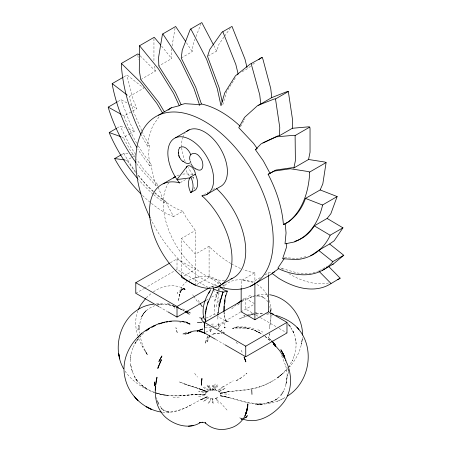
<?xml version="1.0" encoding="UTF-8"?>
<svg xmlns="http://www.w3.org/2000/svg" width="452" height="452" viewBox="0 0 452 452"><rect width="100%" height="100%" fill="white"/><g stroke="black" fill="none" stroke-linecap="round" stroke-linejoin="round"><path stroke-width="0.34" stroke-dasharray="2.26 1.69" d="M155.759 393.138C172.071 398.867 189.185 393.726 205.88 394.619L205.892 393.619L205.813 394.127L197.106 394.325M214.31 306.512L214.338 303.738M217.864 319.146L217.904 315.671M154.081 392.2L150.437 390.731L145.132 387.788L140.792 384.59L147.092 389.025C139.628 384.686 133.849 377.539 131.668 369.137L132.402 371.843L130.611 364.657L131.216 367.148C129.634 360.526 130.458 353.566 133.148 347.351L132.945 347.808C135.323 342.26 139.114 337.452 143.555 333.406M270.951 314.897L270.313 322.869L269.313 328.508L270.618 321.236L271.223 314.778M212.451 398.483L212.197 402.901L212.881 398.517L213.129 403.608M174.393 308.394L174.506 306.512M214.067 384.985L213.632 389.94L211.18 390.116L209.129 385.658L211.276 390.053M213.96 286.834L212.22 286.257L212.474 287.082M288.269 324.751L290.856 327.847L294.224 333.712L292.337 329.966C296.953 337.819 296.97 347.373 294.167 355.848L294.331 355.334L292.263 360.747L292.653 359.877L288.461 367.075M302.399 337.537C301.597 348.464 296.857 358.922 289.393 366.922M142.143 131.475L144.397 136.64L149.426 145.148L147.595 146.205L148.279 139.046L152.719 125.831L159.906 115.61M149.426 145.148L148.612 153.618L149.657 165.709L151.488 164.647A98.033 56.602 60 0 1 138.165 145.674M130.368 359.651L130.865 354.797M181.224 58.003L192.219 51.652L193.247 43.776L195.004 39.217M205.813 394.127L205.892 393.619M218.248 305.88L219.299 299.134M211.18 390.116L214.022 389.929L215.112 383.946M171.624 48.669L171.653 58.602L158.827 66.009M172.082 45.963L175.139 27.679M216.242 306.823L219.497 290.743M269.895 333.536L268.607 338.011L269.833 333.599M210.672 331.316L211.372 328.446L210.672 331.22L211.118 332.48L210.672 331.22M214.463 301.19L217.587 292.145M222.83 104.711L226.565 91.829L236.142 76.569M216.723 328.175L219.282 328.197L219.7 326.124L220.7 324.745L226.446 321.609L229.023 321.717L226.446 321.609L218.666 317.067L217.158 315.778M219.678 290.161L220.226 288.404M213.542 385.398L213.632 389.94L214.79 390.031L216.485 384.573M223.243 286.223L223.356 285.867M214.909 301.168L217.904 291.907M208.118 56.025L216.666 51.087L218.988 44.177L224.175 36.793M193.134 177.399L193.603 177.365L193.303 178.257A16.199 9.351 60 0 0 193.117 179.517M137.979 310.699C134.73 318.711 135.216 327.723 137.775 335.842M217.186 384.658L215.225 390.093L214.022 389.929M218.559 290.139L219.429 287.783M196.01 36.612L200.778 24.238M177.613 292.998L177.839 292.438L176.41 295.365M209.293 402.709L211.214 398.348L210.412 398.24M240.594 126.616L244.978 118.763M217.949 385.612L215.225 390.093L214.79 390.031M208.05 403.506L211.214 398.348M141.143 317.168L144.047 312.874L146.154 310.609L143.832 313.326L141.674 316.824L143.295 313.767L140.352 320.564L139.143 328.293L139.165 327.57L139.64 333.113M224.576 36.228L230.164 28.278M288.303 367.205L282.489 373.697L277.353 377.968L282.766 373.499C277.11 378.533 270.629 382.635 263.601 385.471C249.928 391.392 234.746 390.155 220.412 393.076L220.723 394.443L220.327 395.54L228.848 397.483L220.327 395.54L220.723 394.443L220.412 393.076C233.334 390.065 246.894 390.935 259.606 386.844L259.329 386.935L265.68 384.573L273.161 380.624M203.253 387.421L208.739 390.827L206.536 392.528L198.671 391.138L206.084 393.008M179.749 291.862L182.648 289.06L180.732 291.229L181.337 290.421L179.45 295.19L180.557 291.483L179.246 296.111L178.557 301.36C179.28 294.303 180.269 285.681 186.879 281.539M145.945 310.959L143.408 313.677C146.369 309.965 150.454 307.224 154.917 305.637M289.32 366.99L290.28 365.979M287.173 369.278L283.099 373.284L277.466 377.838M236.238 304.71L230.627 309.942M146.199 297.862L151.697 293.105M219.892 392.33L218.214 390.986L223.085 386.906L233.215 380.804M237.758 305.072L240.3 302.959M208.417 397.489L203.445 401.506L208.965 397.76M250.611 66.156L247.323 68.783L240.605 72.665M252.804 64.404L254.448 63.094M241.368 377.68L235.548 381.2L241.368 377.68L246.95 373.312L245.176 374.64M223.022 386.579L217.491 390.72L215.909 390.2L219.203 391.658L225.463 388.149L218.813 391.381L218.214 390.986M241.82 301.738L245.385 299.1M242.6 299.478L246.057 297.433M242.391 418.801L241.447 419.479L242.425 418.97M153.381 291.885C162.398 285.427 175.269 283.246 185.032 289.376L183.009 288.478L185.975 289.738L182.947 288.704L184.461 289.031L181.749 288.947L183.252 288.947L181.438 289.37L184.84 288.387L181.455 289.918M281.607 355.645L285.856 366.21L285.76 365.775L286.828 371.137L287.189 375.392L285.862 384.94L287.235 374.759C287.037 382.002 285.172 389.279 281.059 395.319L283.483 391.296L279.166 397.172L274.172 400.732L277.974 398.37L274.754 400.353L270.432 402.144L266.222 403.184L273.324 401.257C255.595 408.241 237.532 398.342 220.056 395.924C234.317 397.681 247.685 404.913 262.318 404.116C270.386 403.947 278.37 401.568 285.263 397.387M223.085 386.906L223.48 386.669M207.451 391.483L186.377 384.72L179.048 381.855L207.259 391.692L208.739 390.827M123.797 76.919L126.848 75.156L128.006 75.778L143.826 88.129L129.165 96.592L127.532 95.315M140.781 79.558L155.443 71.094L154.522 65.557M118 101.485L121.051 99.722L127.419 103.135M122.26 114.972L124.029 115.995L136.86 108.587L133.154 99.604L126.848 75.156M117.158 127.984L120.215 126.221L125.114 127.803M121.396 136.871L123.379 137.617L128.876 134.442M129.487 134.086L134.374 131.266L129.769 122.701L121.051 99.722M122.023 154.341L124.645 153.172L128.662 153.804M125.526 160.042L126.865 160.251L131.142 157.782M131.752 157.432L134.809 155.663M136.702 163.641A113.39 65.467 60 0 0 141.713 170.167L155.697 185.433L157.533 184.376L143.55 169.11L136.77 159.511M180.258 182.648L186.235 179.201M153.663 194.665A105.288 60.788 60 0 0 161.048 200.575L164.144 202.485L165.98 201.428L167.234 204.666L173.636 216.564L182.794 211.276L186.009 217.254L195.343 230.469L195.343 285.348L209.09 277.409L218.248 282.703L218.248 285.523M203.654 194.778L208.434 192.021M212.621 189.603L215.96 187.902M181.597 274.624L181.597 238.407L195.343 230.469M170.347 262.748L177.014 258.894L195.343 269.477L182.196 277.065M230.791 263.476A97.186 56.11 60 0 1 210.756 248.041L209.09 246.216L195.343 254.154L183.891 241.65L181.597 238.407M135.781 293.28L143.668 288.732M144.273 288.382L174.591 270.878M175.195 270.528L177.014 269.477L207.943 287.331M210.366 287.252L218.248 282.703M206.123 300.286L209.157 298.535M211.581 297.133L218.248 293.28L218.248 291.873M241.159 287.534L241.159 280.602L254.9 272.669L254.9 282.816M260.279 277.624L254.9 280.726L252.611 281.33L241.159 280.602M265.064 274.861L268.646 272.793L271.98 271.923M242.102 300.67L245.741 298.574L254.29 303.512M205.716 332.26L212.389 328.406M214.813 327.005L240.283 312.304M240.888 311.953L254.306 304.207M319.406 270.708L326.739 266.477M162.55 412.224C172.257 413.36 181.851 410.071 190.241 405.433L185.495 407.823L177.365 410.778L171.155 411.715L166.534 411.371L167.229 411.495L164.279 410.608L164.584 410.732L161.454 408.823L164.053 410.512L161.274 408.128L162.212 409.009L159.223 405.133L157.324 400.952M189.863 405.642L200.886 399.63L207.462 396.935L200.665 399.754M179.591 290.427L183.252 288.947M217.548 324.785L218.333 324.372L217.971 322.152M188.936 280.291C198.62 275.624 213.203 273.454 220.361 283.41M207.462 396.935L200.473 399.828L200.886 399.63M213.915 333.762L211.824 334.746L215.587 333.339L221.248 333.118M200.473 399.828L207.169 396.692L206.677 396.234L207.169 396.692M277.443 401.24L283.59 398.404M244.792 315.49L243.662 315.988L244.961 315.575M248.459 296.246L251.222 295.196M217.135 397.879L216.451 398.082L218.073 397.619L215.22 398.404L215.875 398.235L219.197 402.314M236.724 327.259L232.3 328.553L234.995 327.745L233.029 328.18L243.769 327.807M313.134 272.901L317.536 271.466M247.566 314.75L254.092 313.038M246.413 315.812L239.125 318.965L247.871 315.739M247.08 315.598L254.131 313.886M208.214 385.692L210.519 390.313L206.92 384.884L210.203 390.302L209.31 390.568L204.445 386.94M205.976 318.022C209.462 317.812 211.948 314.366 215.276 314.276L216.209 314.891M209.31 390.568L210.203 390.302M242.374 418.88L241.283 419.207L242.43 418.868M254.448 296.139L250.611 297.156L251.583 296.891L247.515 298.687C253.719 295.501 260.81 293.698 267.804 294.54M193.603 177.365L193.055 177.512A6.481 3.74 60 0 1 192.179 177.455M299.806 258.188L307.264 256.239M248.493 315.547L255.566 314.072M194.637 277.969L198.79 277.019M254.747 312.903L256.708 312.501M250.159 314.874L253.967 314.1M254.6 313.971L256.504 313.586M198.513 396.613L205.976 395.104M213.463 333.971L218.858 333.265L221.853 333.638M156.985 304.953L161.567 304.247L158.449 304.699M218.231 325.706L218.796 325.609L219.282 328.197M256.244 313.982L263.584 313.711M235.526 327.423C244.413 326.163 253.499 329.079 261.075 333.638C256.109 330.576 250.515 328.598 244.724 327.903L248.261 328.44L236.097 327.807M157.618 304.88C163.748 303.744 170.065 304.71 175.845 306.919L172.839 305.789M256.131 313.654L263.94 313.326M212.208 389.986L213.056 389.957L212.7 385.483L212.926 389.918M255.843 296.015L259.629 296.02L256.849 295.766L259.584 296.032L264.171 297.772L261.522 296.246L266.301 299.682L267.985 301.84M197.343 394.347L180.218 395.664L196.897 394.313L205.88 394.619M211.282 324.163L213.384 324.05M173.065 397.28L180.517 397.054M156.488 303.834C162.85 303.32 169.257 304.269 175.235 306.501M180.54 395.641L173.054 395.76L166.336 395.229L159.833 394.02L154.691 392.443M205.027 327.231L211.22 327.434M167.929 412.354L169.234 412.348M206.349 325.621L208.293 325.638M236.701 326.819L245.363 327.022L253.984 328.418M311.174 273.296L297.885 273.11L282.782 268.737L280.308 267.409M220.627 393.748L229.164 394.217M284.466 257.663L298.45 258.544M254.9 272.669L253.233 272.562A97.186 56.11 60 0 1 243.244 269.612M222.65 285.082L225.785 285.037L224.938 285.285C232.966 277.714 244.809 278.822 254.199 283.088M267.386 313.637L268.985 313.835M131.34 154.222L135.363 154.855M179.659 321.999L181.032 322.219M183.778 322.66L185.145 322.881M213.118 286.444L212.22 286.257M166.534 411.371L170.376 412.043M212.197 325.903L214.819 326.395M266.132 313.869L273.584 315.581M167.138 303.281L170.172 303.981M156.516 393.178L162.974 394.732L167.946 395.381L159.833 394.02L156.081 392.895M168.172 304.575L175.314 306.609M239.554 417.851L242.176 418.501M199.202 388.816L206.818 392.042L200.191 388.923L207.259 391.692M184.54 384.053L200.055 388.918L206.818 392.042M192.857 174.879L191.767 174.517A58.314 33.668 60 0 0 182.552 174.178M128.419 129.04L134.374 131.266M176.455 307.145L184.653 311.253M176.472 307.151L184.094 310.852M240.385 418.06L242.159 418.789M155.16 392.912C143.386 388.714 132.227 381.499 125.029 371.115M174.619 306.456L175.851 306.964M176.466 307.219L179.551 308.49M182.794 211.276L176.263 208.564A97.186 56.11 60 0 1 153.64 192.038M173.636 216.564L167.099 213.852A97.186 56.11 60 0 1 142.442 195.388M178.184 307.75L184.32 310.897M178.201 307.755L180.472 308.75M255.917 330.983L259.657 332.774L264.166 335.717M253.713 329.932L259.657 332.774M257.838 329.723L262.798 332.13M182.648 308.846L186.167 310.756M129.78 104.497L136.86 108.587M212.79 290.133L218.248 293.28M255.442 314.756L245.741 309.151L245.741 298.574M256.047 315.106L259.685 317.202M260.29 317.553L276.664 327.005M279.087 328.406L286.975 332.96M159.432 306.936L167.313 311.484M216.028 339.61L224.514 344.514M165.98 201.428L162.884 199.513L154.03 191.857M256.928 284.472C261.697 287.342 265.691 291.642 267.951 296.744M218.813 391.381L219.203 391.658M281.195 268.087L283.918 270.098M220.825 283.952L219.943 283.28L221.028 284.11M224.74 333.282L221.017 330.22L224.209 332.847M265.002 336.339L271.059 341.413M265.025 336.367L270.804 341.362M153.51 191.405L147.781 186.45L137.854 175.127M271.002 340.147L269.528 338.847L271.347 340.616M268.917 338.249L270.963 340.09M140.097 55.788L155.443 71.094M287.314 322.931L290.116 326.124L287.709 323.389M227.017 410.066L219.463 401.591M222.938 285.15L223.384 285.653M135.594 172.551L126.865 160.251M161.59 46.081L171.653 58.602M236.08 342.04L238.046 344.627M194.631 373.358L197.479 377.098M192.665 294.783L193.416 295.772M193.789 296.263L198.462 303.275M149.657 165.709L140.487 153.268A121.492 70.145 60 0 1 137.86 149.103M135.171 157.251L129.99 149.906L123.379 137.617M136.357 380.013L137.877 382.183L134.272 376.488L136.357 380.013L135.894 379.335M289.455 325.287L291.924 328.926M135.651 154.398L130.69 147.058L120.215 126.221M186.467 42.765L192.219 51.652M198.162 300.303L199.671 302.671M147.595 146.205L142.566 137.696A129.583 74.812 60 0 1 141.29 135.165M191.269 163.245L191.111 162.895M241.091 350.176L242.724 353.334M213.796 45.482L216.666 51.087M226.446 321.609L224.977 318.4L224.051 312.479M215.875 398.235L218.299 403.195M123.859 153.284L124.43 154.46A97.186 56.11 60 0 0 135.436 171.472M267.098 294.885L267.85 296.523M218.327 327.542L218.74 328.463M225.887 320.734L224.729 318.118L224.017 312.4M141.86 130.831L133.685 112.119L129.165 96.592M138.578 338.52L142.651 347.238L147.787 355.238L145.092 351.018L147.019 354.176L142.826 346.017L142.985 346.475L140.114 336.559M157.573 401.546L158.573 403.913L156.505 397.528M158.217 187.207L164.144 202.485M218.333 324.372L218.796 325.609M269.443 300.427L270.98 307.343L271.364 312.315M269.81 306.354L270.731 311.722M157.533 184.376L157.946 186.077M155.697 185.433L151.945 169.929L151.488 164.647M224.028 286.704L224.401 288.263M137.843 55.297L138.431 59.478M214.384 309.128L214.7 314.202M295.659 338.887L296.167 343.656M288.099 369.064L288.534 373.296L288.342 371.448M288.093 368.985L288.28 370.832M270.81 311.807L270.505 308.535L270.776 311.682M214.525 305.309L214.627 308.767M225.593 300.331L225.655 303.614M224.034 312.603L224.051 314.004M224.723 326.999L224.729 328.05L224.689 322.864M268.646 272.793L268.646 274.884M218.248 288.342L218.248 291.167M209.09 246.216L209.09 277.409M177.014 258.894L177.014 269.477M153.946 38.595L153.946 61.404M328.553 282.975A97.186 56.11 60 0 1 288.348 273.302M153.126 191.558A97.186 56.11 60 0 1 137.148 173.754M240.532 268.499A97.186 56.11 60 0 1 231.396 263.832M194.965 189.292A16.199 9.351 60 0 1 194.044 186.812M189.348 175.817A6.481 3.74 60 0 1 186.179 168.963M136.719 143.227A98.033 56.602 60 0 1 124.029 115.995M153.138 194.213A105.288 60.788 60 0 1 138.549 179.591M217.107 285.986A97.186 56.11 60 0 1 150.702 219.011M193.055 174.675A32.397 18.701 60 0 1 188.139 167.443M185.167 161.392A32.397 18.701 60 0 1 181.698 147.668M181.653 147.03A32.397 18.701 60 0 1 182.614 137.945M182.828 137.312A32.397 18.701 60 0 1 185.083 133.148M224.503 280.336A58.314 33.668 60 0 1 175.235 243.792A58.314 33.668 60 0 1 168.602 183.015M176.913 175.839A58.314 33.668 60 0 1 179.325 174.913M138.052 329.344L137.979 330.113L138.498 325.27L138.052 329.344M302.207 339.525L301.377 344.367L302.207 339.525M136.69 340.65L134.69 344.045L137.883 339.056L136.69 340.65M228.514 391.641L220.519 393.33L229 391.545L228.514 391.641M225.989 327.18L224.282 327.304L225.989 327.18M261.166 404.828L255.205 404.839L261.166 404.828M263.075 404.099L257.437 404.071L263.075 404.099M177.207 332.644L175.907 327.683L177.207 332.644"/><path stroke-width="0.68" d="M224.006 311.23L224.322 303.394M217.909 314.999L217.932 312.315M224.056 306.27L224.011 311.208M139.109 54.799L137.888 53.895L121.396 63.421L121.351 64.817A129.583 74.812 60 0 0 140.973 134.532M262.945 142.804L278.07 135.809L279.505 135.679L279.76 127.402L275.5 98.948L274.274 98.988L257.764 105.457L244.498 117.401L238.758 127.673L253.527 143.352L257.228 148.589L255.391 149.652L263.318 160.872L269.98 173.257L268.143 174.314C276.217 189.897 282.071 207.05 283.41 224.621L288.438 221.915A129.583 74.812 60 0 0 309.654 173.534L309.609 172.082L326.101 162.562L322.818 183.874L320.163 189.936L305.501 198.4C301.642 209.361 294.128 219.666 283.41 224.621M279.505 135.679L292.337 128.278L292.591 119.995L288.331 91.541L287.099 91.586L271.771 97.587L258.578 105.316M205.733 312.326L206.417 307.094M205.637 313.784L205.796 311.049M205.519 311.936L205.197 316.502L205.536 321.796M154.398 385.901L154.68 381.963L154.313 385.257M155.691 386.686L155.612 390.132M155.85 384.641L156.991 377.228C153.499 390.963 154.624 407.647 165.895 417.597C175.246 425.564 189.772 429.598 200.711 422.388L199.315 422.733L202.688 422.27L201.987 422.275L205.705 422.976L205.231 422.784C211.632 429.321 221.186 430.942 229.769 428.225C240.752 425.422 247.95 415.021 247.877 403.834L247.035 409.472L246.012 413.693L247.216 408.546L245.453 414.699L247.216 408.546M224.429 302.049L225.763 295.167M286.777 243.475L286.387 247.543L282.636 258.719L296.619 259.601A113.39 65.467 60 0 0 329.774 236.226L330.107 235.232L342.938 227.825L327.129 218.44L314.304 225.847A98.033 56.602 60 0 1 294.772 241.345M218.259 312.665L218.921 306.919M224.35 303.919L224.881 299.857M320.163 189.936L337.141 196.563L322.479 205.027L322.316 206.259A121.492 70.145 60 0 1 294.184 242.006L285.009 243.854L286.054 232.972L285.24 223.565M337.141 196.563L330.836 213.734L327.129 218.44M204.541 324.615L204.304 327.067M219.638 304.077L219.248 306.484L220.497 300.309L222.949 292.195L227.35 291.15L225.514 296.518M208.18 301.49L205.841 310.208M160.714 44.991L154.217 37.273L139.555 45.737L139.284 70.563L140.781 79.558L158.697 102.321L164.336 111.876M269.98 173.257L275.974 170.037L292.218 167.692L293.89 167.952L295.388 160.686L295.111 135.543L293.862 135.295L276.24 136.866L261.115 143.86L255.391 149.652M293.89 167.952L308.552 159.488L310.044 152.222L310.044 128.718L309.773 127.08L308.524 126.831L292.337 128.278M219.757 303.202L222.949 292.195M205.423 342.995L206.214 340.22M207.31 341.746L207.943 339.74M246.329 412.337L244.888 415.795M284.122 258.68L277.856 268.132L280.952 269.799A105.288 60.788 60 0 0 332.31 262.392L332.779 261.64L343.774 255.29L329.615 243.99L318.62 250.335L312.01 254.996L310.654 255.352M342.938 227.825L334.22 240.741L329.615 243.99M213.299 287.964L213.824 289.082L218.31 290.935L223.113 292.088M138.431 309.371L140.877 304.682L145.787 298.326M207.417 304.026L213.909 288.873M185.704 41.584L175.664 26.493L162.833 33.9L162.313 35.087L158.573 57.432L158.827 66.009L175.387 92.253L181.105 104.644L184.806 103.677L197.931 104.508L199.575 105.05L201.406 103.994A91.507 52.833 60 0 1 240.068 126.125M206.971 338.294L207.835 336.491M208.66 338.045L209.869 335.638M195.801 168.828C204.615 174.444 204.242 161.042 199.767 157.019C196.247 151.217 187.925 152.465 189.93 160.268M209.852 291.077C204.959 298.591 201.897 307.614 203.524 316.643M208.604 293.523L210.722 289.642M343.774 255.29L333.299 264.036L322.304 270.381M190.411 162.494C188.761 164.296 185.896 163.415 184.213 162.104M179.726 147.555L178.613 149.793L178.659 153.121M187.055 166.359L177.014 179.54L190.264 177.862M213.48 44.861L201.807 22.6L190.812 28.951L190.032 29.934L182.252 50.127L181.224 58.003L195.671 87.095L201.406 103.994M246.199 417.077L247.397 415.704L245.56 417.58L246.199 417.077L244.159 418.354M137.69 337.655L141.804 333.062M328.451 266.262L340.13 278.149L330.401 283.952A97.186 56.11 60 0 1 278.568 278.212L272.031 273.375L278.432 268.867M340.13 278.149L339.559 278.664A97.186 56.11 60 0 1 337.768 279.692M237.17 303.863L241.543 300.258M145.832 331.09L149.584 328.214L147.047 330.146M237.243 74.806L238.159 74.077L235.837 64.483L222.83 31.702L231.995 26.414L245.001 59.189L246.99 67.416M258.838 59.585L261.03 57.833L262.183 57.46L262.962 59.342L270.742 88.519L271.771 97.587M287.495 396.025C310.14 382.138 315.626 346.633 296.941 327.35M222.83 31.702L221.796 32.431L209.824 49.466L207.502 56.376L219.101 87.518L222.237 101.96M168.02 110.124L171.348 107.774L179.274 105.7L181.105 104.644M179.817 147.488C184.608 144.674 189.275 150.595 190.761 154.759M194.976 174.506L195.337 174.28L190.659 176.998A16.199 9.351 60 0 0 190.659 192.546L195.445 190.021A16.199 9.351 60 0 0 195.445 174.472L195.343 174.252A6.481 3.74 60 0 0 191.241 166.618A6.481 3.74 60 0 0 186.28 167.918M190.761 192.738L190.863 192.665A16.199 9.351 60 0 0 190.863 177.116L190.761 176.924M136.758 147.29A121.492 70.145 60 0 1 112.35 85.032L112.192 83.62L123.187 77.269M135.888 162.522A113.39 65.467 60 0 1 108.559 108.503L108.226 107.124L117.384 101.836M137.645 178.546A105.288 60.788 60 0 1 109.689 133.86L109.22 132.566L116.548 128.334M158.522 115.181L171.348 107.774M190.812 28.951L206.587 59.223L217.265 88.581L221 105.768L224.734 92.892L235.413 75.863L250.035 64.184L262.183 57.46M140.939 193.902A97.186 56.11 60 0 1 115.266 159.748L114.695 158.573L121.413 154.697M175.432 137.809L189.179 129.871M275.5 98.948L288.331 91.541M163.172 183.778L175.721 176.529M295.111 135.543L309.773 127.08M206.089 194.823L219.836 186.885A32.397 18.701 60 0 0 220.13 148.053A32.397 18.701 60 0 0 186.45 131.673M158.827 306.586L135.781 293.28L135.781 282.703L169.743 263.098M135.781 282.703L177.014 306.507L209.762 287.602M218.35 286.398L232.096 278.466M167.924 311.835L177.014 317.089L205.519 300.637M272.031 273.375L274.471 271.963M250.493 286.223L272.483 273.528M215.423 339.26L204.507 332.96L204.507 322.378L241.492 301.021M241.159 288.229L241.159 311.795L254.9 319.733L268.646 311.795L286.975 322.378L286.975 332.96L245.741 356.764L225.124 344.859M204.507 322.378L245.741 346.187L286.975 322.378M202.711 317.406L203.745 316.626L203.468 317.247L203.807 318.101L205.92 320.773M268.143 174.314L274.144 171.093L290.387 168.749L308.388 171.579L309.609 172.082M151.714 327.412L155.053 325.632M155.07 325.333C134.577 333.825 119.119 357.007 125.407 379.335C129.532 395.946 144.324 409.535 161.285 412.06M153.799 325.852L158.799 323.688M188.122 333C193.383 330.073 199.716 330.152 204.92 333.186L199.326 331.333M183.054 333.971L186.286 332.734M158.714 323.898C166.568 320.92 175.235 320.202 183.472 321.813M184.97 334.243L188.49 333.039M331.966 264.465L333.299 264.036M159.24 323.931L161.889 323.084M204.208 325.649L204.812 325.468M188.032 333.164L191.06 332.361M162.488 322.931L164.901 322.316M153.567 304.213C123.876 307.202 109.695 344.334 123.588 368.798M166.279 322.101L167.658 321.88M114.695 158.573L124.859 159.935M188.399 426.23L193.173 425.654M169.466 321.609L171.314 321.462M197.383 322.638L202.027 322.53M215.248 287.206L216.762 287.331L219.858 286.602L223.864 289.907L227.35 291.15M109.22 132.566L120.729 136.623M308.552 159.488L324.881 162.053L326.101 162.562M182.755 321.508L187.874 322.462M269.641 294.727C288.512 297.783 302.569 316.27 302.586 335.051M199.643 317.75L202.197 318.4M187.93 323.513L190.055 324.061L186.416 322.688M270.234 313.332L273.703 314.276M108.226 107.124L121.079 114.288M275.991 315.434C284.658 318.078 293.026 322.44 298.947 329.452M242.724 418.993C257.261 424.66 272.935 415.168 282.138 404.201C292.698 392.053 292.732 373.962 285.494 360.154M305.501 198.4L322.479 205.027M112.192 83.62L126.984 94.892M186.755 311.072L190.281 312.976M314.304 225.847L330.107 235.232M195.671 168.963L193.456 167.415L190.885 163.901M195.343 285.348L181.597 277.409L181.597 275.325M222.311 291.969L222.712 292.218M186.247 312.225L187.32 312.914L185.32 311.569M185.783 311.869L189.32 314.276M121.396 63.421L140.617 82.281L156.861 103.384L162.505 112.932M318.62 250.335L332.779 261.64M183.009 161.11L183.811 161.771M216.429 188.552L217.248 189.23A58.314 33.668 60 0 1 244.995 241.515A58.314 33.668 60 0 1 230.915 278.969M183.1 161.703L180.975 159.686L179.32 157.002M139.555 45.737L158.432 68.851L173.557 93.31L179.274 105.7M271.799 341.057L275.726 345.418L271.985 341.017L273.166 342.379M318.796 271.059L330.966 283.438M275.059 345.368L279.709 350.741L284.59 358.391M134.238 396.494L137.962 400.449L135.668 398.009M273.217 343.763L275.714 346.639M273.296 343.859L275.737 346.667M162.833 33.9L180.568 60.884L193.835 88.157L199.575 105.05M203.88 321.677L204.423 322.366M190.631 161.901L190.264 161.195M200.044 303.264L202.304 306.818M282.302 352.176L280.867 349.746L283.929 355.323L284.472 356.453L282.302 352.176L286.009 360.408M204.632 324.027L204.072 322.751L202.038 320.519L201.773 319.411M251.188 63.811L259.747 94.869L260.776 103.937M178.291 152.77L179.009 156.206M178.755 155.556L179.427 157.285M201.75 318.654L201.937 319.298M251.702 389.59L251.967 394.381M268.646 275.579L268.646 311.795M254.9 283.517L254.9 319.733M245.741 346.187L245.741 356.764M177.014 306.507L177.014 317.089M150.092 217.757A97.186 56.11 60 0 1 171.184 112.062A97.186 56.11 60 0 1 268.934 210.293A97.186 56.11 60 0 1 218.457 286.461M173.291 178.02A58.314 33.668 60 0 1 175.048 176.828M201.479 382.737L201.315 385.257L201.925 378.437L201.479 382.737M158.256 366.804L157.793 368.448L161.409 359.752L158.256 366.804M160.364 358.764L158.884 361.538L161.901 355.99L160.364 358.764M202.581 329.056L197.23 331.079L202.581 329.056M202.213 195.835L201.863 195.812L203.502 197.162A58.314 33.668 60 0 1 224.119 282.336A58.314 33.668 60 0 1 157.403 243.814A58.314 33.668 60 0 1 178.02 182.45L179.659 182.992L179.308 182.608A32.397 18.701 60 0 1 173.212 139.182A32.397 18.701 60 0 1 208.31 159.443A32.397 18.701 60 0 1 202.213 195.835M149.736 408.484L146.092 406.597L151.567 409.439L149.736 408.484M245.097 359.566L244.063 356.961L245.86 361.877L245.097 359.566M119.729 358.792L118.797 353.944L119.729 358.792"/></g></svg>
